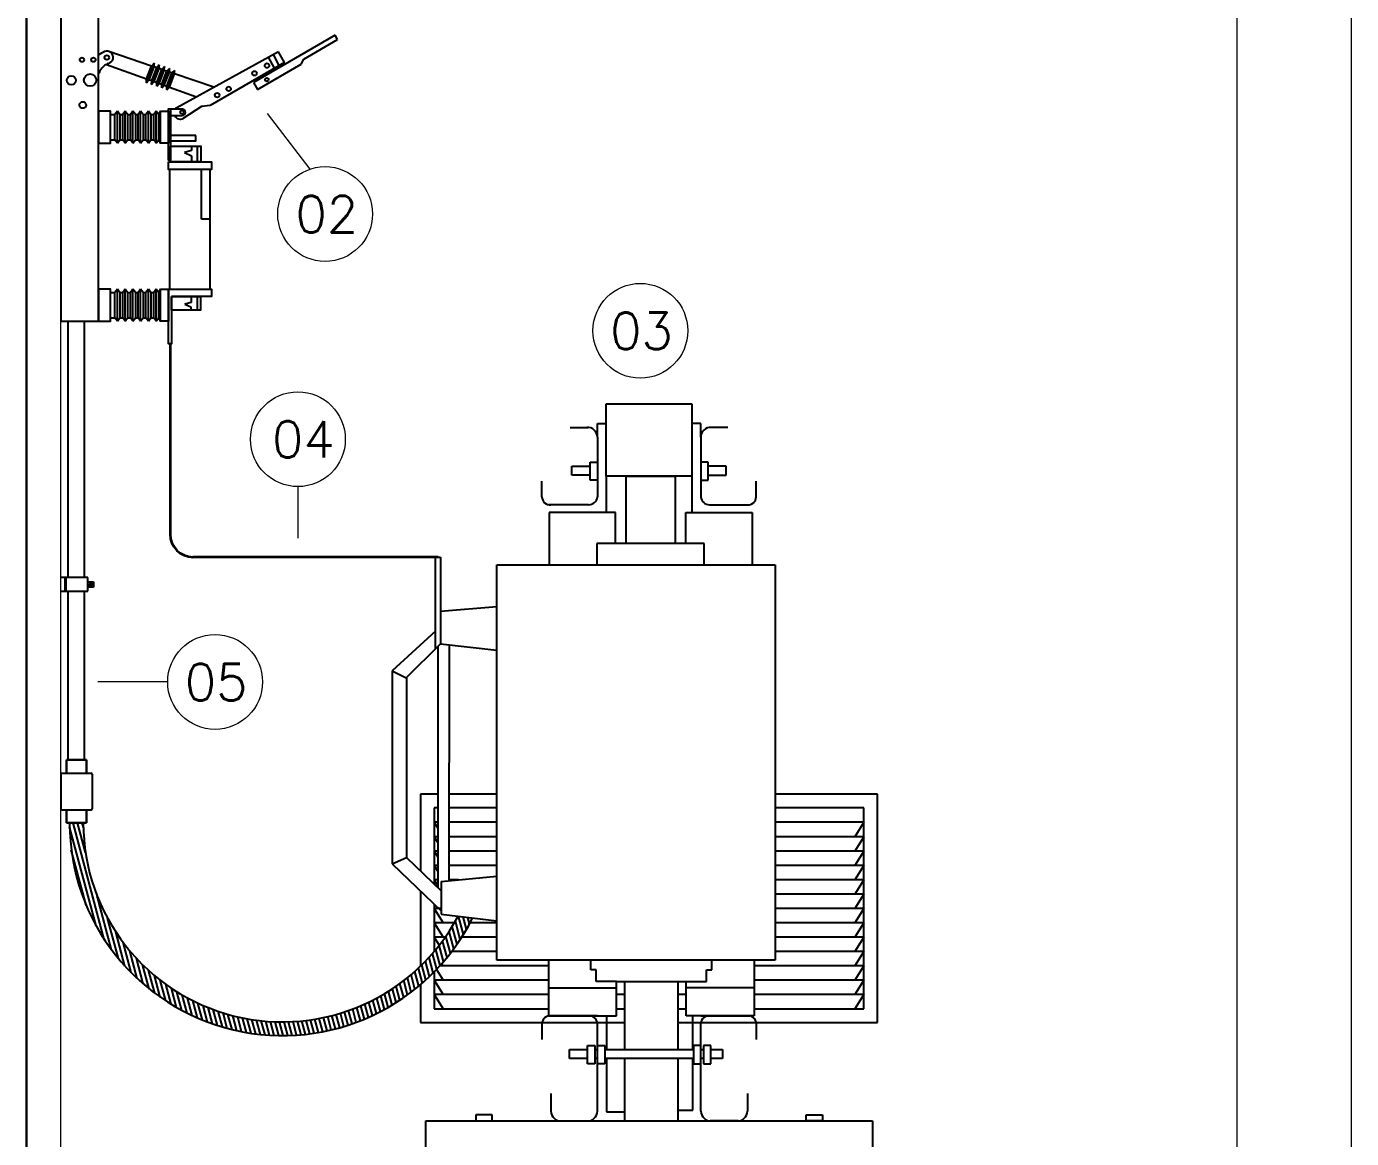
# Model space of a CAD drawing. Extents: x 2368 to 5238, y 905 to 1916.
# Drawn here: x 2457.07 to 2462.87, y 908.66 to 913.53 of the extents above; entities that cross this region are included whole.
import ezdxf

# ---------------------------------------------------------------- set-up
doc = ezdxf.new("R2010")
doc.units = 0
doc.header["$LTSCALE"] = 10
doc.layers.get('0').update_dxf_attribs({"linetype": 'CONTINUOUS'})
for name, color, linetype in [('ABRAÇADEIRA MB', 90, 'CONTINUOUS'), ('chave seccionadora', 2, 'CONTINUOUS'), ('CONDULETE', 8, 'CONTINUOUS'), ('ELETRODUTO', 150, 'CONTINUOUS'), ('JANELA VENTILAÇÃO', 1, 'CONTINUOUS')]:
    doc.layers.add(name, color=color, linetype=linetype)
for name, color, linetype, lineweight in [('alvenaria', 2, 'CONTINUOUS', 15), ('TEXTO', 2, 'CONTINUOUS', 15), ('Vergalhão', 4, 'CONTINUOUS', 35)]:
    doc.layers.add(name, color=color, linetype=linetype, lineweight=lineweight)
doc.styles.add('CP', font='simplex.shx')
doc.linetypes.add('ZIGZAG', pattern='A,0.00254,-5.08,[131,ltypeshp.shx,S=5.08,R=0,X=-5.08,Y=0],-10.16,[131,ltypeshp.shx,S=5.08,R=180,X=5.08,Y=0],-5.08', length=20.32254)

msp = doc.modelspace()

# ---------------------------------------------------------------- linework, layer by layer
at = {"color": 210}
for p, q in [((2457.0682, 917.5835), (2457.0682, 905.8601)), ((2457.0682, 905.8601), (2457.0682, 917.5835)), ((2457.0682, 905.8601), (2457.0682, 917.5835)), ((2457.0682, 905.8601), (2457.0682, 917.5835))]:
    msp.add_line(p, q, dxfattribs=at)
at = {"color": 1}
for p, q in [((2459.6062, 911.8767), (2459.9802, 911.8767)), ((2459.6062, 911.5605), (2459.6062, 911.8767)), ((2459.9802, 911.8767), (2459.9802, 911.5605)), ((2459.4482, 911.7742), (2459.5263, 911.7742)), ((2459.5671, 911.731), (2459.5671, 911.7915)), ((2459.5671, 911.7915), (2459.6062, 911.7915)), ((2460.0193, 911.7915), (2459.9802, 911.7915)), ((2460.0193, 911.731), (2460.0193, 911.7915)), ((2460.1382, 911.7742), (2460.0601, 911.7742)), ((2459.5671, 911.731), (2459.5671, 911.4699)), ((2460.0193, 911.731), (2460.0193, 911.4699)), ((2459.4555, 911.5653), (2459.4555, 911.6046)), ((2459.4555, 911.6046), (2459.535, 911.6046)), ((2459.535, 911.6225), (2459.5671, 911.6225)), ((2459.535, 911.5425), (2459.535, 911.6225)), ((2459.5671, 911.6225), (2459.5671, 911.5425)), ((2460.0514, 911.6225), (2460.0193, 911.6225)), ((2460.0193, 911.6225), (2460.0193, 911.5425)), ((2460.0514, 911.5425), (2460.0514, 911.6225)), ((2460.1309, 911.6046), (2460.0514, 911.6046)), ((2460.1309, 911.5653), (2460.1309, 911.6046)), ((2459.3246, 911.4699), (2459.3246, 911.5387)), ((2459.535, 911.5653), (2459.4555, 911.5653)), ((2459.5671, 911.5425), (2459.535, 911.5425)), ((2459.9802, 911.5605), (2459.6062, 911.5605)), ((2459.6062, 911.5605), (2459.6062, 911.4009)), ((2459.6925, 911.5605), (2459.9083, 911.5605)), ((2459.6925, 911.2658), (2459.6925, 911.5605)), ((2459.9083, 911.5605), (2459.9083, 911.2658)), ((2459.9802, 911.5605), (2459.9802, 911.4009)), ((2460.0193, 911.5425), (2460.0514, 911.5425)), ((2460.0514, 911.5653), (2460.1309, 911.5653)), ((2460.2618, 911.4699), (2460.2618, 911.5387)), ((2459.528, 911.4356), (2459.3526, 911.4356)), ((2460.0584, 911.4356), (2460.2337, 911.4356)), ((2459.6467, 911.4009), (2459.3567, 911.4009)), ((2459.3567, 911.4009), (2459.3567, 911.1727)), ((2459.6467, 911.2658), (2459.6467, 911.4009)), ((2459.954, 911.2658), (2459.954, 911.4009)), ((2459.954, 911.4009), (2460.244, 911.4009)), ((2460.244, 911.4009), (2460.244, 911.1727)), ((2460.0352, 911.2658), (2459.5651, 911.2658)), ((2459.5651, 911.2658), (2459.5651, 911.1727)), ((2459.9083, 911.2658), (2459.6925, 911.2658)), ((2460.0352, 911.1727), (2460.0352, 911.2658)), ((2458.8583, 910.8042), (2458.8583, 911.2065)), ((2458.8583, 911.2065), (2458.8811, 911.2065)), ((2458.8811, 911.2065), (2458.8811, 910.827)), ((2459.1263, 911.1727), (2460.3451, 911.1727)), ((2459.1263, 909.4418), (2459.1263, 911.1727)), ((2459.5651, 911.1727), (2460.0352, 911.1727)), ((2460.3451, 911.1727), (2460.3451, 909.4418)), ((2459.1263, 910.9889), (2458.8811, 910.9676)), ((2458.8583, 910.8814), (2458.6691, 910.7079)), ((2458.7308, 910.677), (2458.8811, 910.827)), ((2458.8692, 910.8151), (2458.8692, 909.7579)), ((2458.8811, 910.827), (2459.1263, 910.7989)), ((2458.9185, 910.8227), (2458.9175, 909.7895)), ((2458.6691, 910.7079), (2458.6691, 909.8639)), ((2458.6691, 910.7079), (2458.7308, 910.677)), ((2458.6691, 910.7079), (2458.6691, 909.8639)), ((2458.7322, 910.6783), (2458.7322, 909.8906)), ((2458.6691, 909.8639), (2458.7322, 909.8906)), ((2458.6691, 909.8639), (2458.8829, 909.6569)), ((2458.7322, 909.8906), (2458.8829, 909.7447)), ((2458.8829, 909.7862), (2459.1263, 909.8093)), ((2458.8829, 909.7862), (2458.8829, 909.6428)), ((2458.8829, 909.6428), (2459.1263, 909.6139)), ((2460.3451, 909.4418), (2459.1263, 909.4418)), ((2459.3526, 909.4418), (2459.3526, 909.1978)), ((2459.5379, 909.3989), (2459.5379, 909.4418)), ((2460.0684, 909.3989), (2460.0684, 909.4418)), ((2460.2536, 909.4418), (2460.2536, 909.1978)), ((2459.5619, 909.3989), (2459.5379, 909.3989)), ((2459.5619, 909.3479), (2459.5619, 909.3989)), ((2460.0444, 909.3479), (2460.0444, 909.3989)), ((2460.0444, 909.3989), (2460.0684, 909.3989)), ((2459.6504, 909.3479), (2459.5619, 909.3479)), ((2459.6504, 909.1978), (2459.6504, 909.3479)), ((2459.6504, 909.3479), (2459.9559, 909.3479)), ((2459.6857, 909.3479), (2459.6857, 909.0497)), ((2459.92, 909.3479), (2459.92, 909.0497)), ((2459.9559, 909.1978), (2459.9559, 909.3479)), ((2459.9559, 909.3479), (2460.0444, 909.3479)), ((2459.3526, 909.3198), (2459.6504, 909.3198)), ((2460.2536, 909.3198), (2459.9559, 909.3198)), ((2459.3246, 909.1636), (2459.3246, 909.0947)), ((2459.3526, 909.1978), (2459.6504, 909.1978)), ((2459.5671, 909.1978), (2459.3526, 909.1978)), ((2459.5671, 908.7805), (2459.5671, 909.1636)), ((2459.6075, 909.1978), (2459.6075, 909.0497)), ((2460.2536, 909.1978), (2459.9559, 909.1978)), ((2460.2349, 909.1978), (2459.9559, 909.1978)), ((2459.9843, 909.0497), (2459.9843, 909.1978)), ((2460.0205, 909.1978), (2460.2349, 909.1978)), ((2460.0205, 908.7805), (2460.0205, 909.1636)), ((2460.2629, 909.1636), (2460.2629, 909.0947)), ((2459.445, 909.0104), (2459.445, 909.0497)), ((2459.445, 909.0497), (2459.5244, 909.0497)), ((2459.5244, 909.0676), (2459.5565, 909.0676)), ((2459.5244, 908.9876), (2459.5244, 909.0676)), ((2459.5565, 909.0676), (2459.5565, 908.9876)), ((2459.5565, 909.0497), (2459.5671, 909.0497)), ((2459.5671, 909.0676), (2459.5992, 909.0676)), ((2459.5671, 908.9876), (2459.5671, 909.0676)), ((2459.5992, 909.0676), (2459.5992, 908.9876)), ((2459.5992, 909.0497), (2459.9884, 909.0497)), ((2460.0205, 909.0676), (2459.9884, 909.0676)), ((2459.9884, 909.0676), (2459.9884, 908.9876)), ((2460.0205, 908.9876), (2460.0205, 909.0676)), ((2460.0205, 909.0497), (2460.031, 909.0497)), ((2460.0631, 909.0676), (2460.031, 909.0676)), ((2460.031, 909.0676), (2460.031, 908.9876)), ((2460.0631, 908.9876), (2460.0631, 909.0676)), ((2460.0631, 909.0497), (2460.115, 909.0497)), ((2460.115, 909.0497), (2460.115, 909.0104)), ((2459.5244, 909.0104), (2459.445, 909.0104)), ((2459.5565, 908.9876), (2459.5244, 908.9876)), ((2459.5671, 909.0104), (2459.5565, 909.0104)), ((2459.5992, 908.9876), (2459.5671, 908.9876)), ((2459.9884, 909.0104), (2459.5992, 909.0104)), ((2459.6075, 909.0104), (2459.6075, 908.7778)), ((2459.6857, 909.0104), (2459.6857, 908.7373)), ((2459.92, 909.0104), (2459.92, 908.7373)), ((2459.9843, 908.7842), (2459.9843, 909.0104)), ((2459.9884, 908.9876), (2460.0205, 908.9876)), ((2460.031, 909.0104), (2460.0205, 909.0104)), ((2460.031, 908.9876), (2460.0631, 908.9876)), ((2460.115, 909.0104), (2460.0631, 909.0104)), ((2459.3638, 908.8569), (2459.3638, 908.7805)), ((2460.2238, 908.8569), (2460.2238, 908.7805)), ((2459.1063, 908.764), (2459.0353, 908.764)), ((2459.0353, 908.764), (2459.0353, 908.7373)), ((2459.1063, 908.7373), (2459.1063, 908.764)), ((2459.6075, 908.7778), (2459.6857, 908.7778)), ((2459.92, 908.7842), (2459.9843, 908.7842)), ((2460.4812, 908.7373), (2460.4812, 908.764)), ((2460.4812, 908.764), (2460.5523, 908.764)), ((2460.5523, 908.764), (2460.5523, 908.7373)), ((2458.8166, 908.7373), (2460.771, 908.7373)), ((2458.8166, 908.5242), (2458.8166, 908.7373)), ((2459.0353, 908.7373), (2459.1063, 908.7373)), ((2459.4045, 908.7373), (2459.5263, 908.7373)), ((2460.183, 908.7373), (2460.0612, 908.7373)), ((2460.5523, 908.7373), (2460.4812, 908.7373)), ((2460.771, 908.7373), (2460.771, 908.5242))]:
    msp.add_line(p, q, dxfattribs=at)
at = {"color": 1, "linetype": 'Continuous'}
for p, q in [((2457.3731, 909.5916), (2457.2569, 910.0251)), ((2457.4086, 909.5326), (2457.2721, 910.0423)), ((2457.3264, 909.913), (2457.2918, 910.0423)), ((2457.317, 910.0217), (2457.3115, 910.0423)), ((2457.3289, 909.6829), (2457.2643, 909.924)), ((2457.4406, 909.4867), (2457.3772, 909.7234)), ((2457.4706, 909.4486), (2457.4234, 909.6246)), ((2458.9807, 909.5537), (2458.9593, 909.6337)), ((2458.9943, 909.5765), (2458.9797, 909.6313)), ((2459.0077, 909.6004), (2459, 909.6289)), ((2459.0207, 909.6254), (2459.0204, 909.6265)), ((2457.4991, 909.4157), (2457.4591, 909.5651)), ((2458.9384, 909.4909), (2458.918, 909.5669)), ((2458.9527, 909.511), (2458.9319, 909.5888)), ((2458.9669, 909.5319), (2458.9454, 909.6119)), ((2457.5266, 909.3867), (2457.491, 909.5196)), ((2458.8941, 909.4353), (2458.875, 909.5066)), ((2458.9091, 909.4531), (2458.8896, 909.5258)), ((2458.9238, 909.4716), (2458.9039, 909.5459)), ((2457.5532, 909.3609), (2457.5208, 909.4821)), ((2457.5792, 909.3376), (2457.5491, 909.45)), ((2458.8483, 909.3856), (2458.8301, 909.4535)), ((2458.8637, 909.4016), (2458.8453, 909.4705)), ((2458.879, 909.4181), (2458.8602, 909.4881)), ((2457.6046, 909.3165), (2457.5764, 909.4219)), ((2457.6295, 909.2971), (2457.6028, 909.3969)), ((2458.7849, 909.3276), (2458.7677, 909.3919)), ((2458.801, 909.3413), (2458.7835, 909.4064)), ((2458.8169, 909.3555), (2458.7992, 909.4215)), ((2458.8326, 909.3703), (2458.8147, 909.4372)), ((2457.654, 909.2794), (2457.6285, 909.3745)), ((2457.6781, 909.2631), (2457.6537, 909.3542)), ((2457.7018, 909.2481), (2457.6783, 909.3357)), ((2458.7027, 909.2663), (2458.6863, 909.3277)), ((2458.7194, 909.2776), (2458.7029, 909.3395)), ((2458.736, 909.2894), (2458.7193, 909.3518)), ((2458.7524, 909.3017), (2458.7356, 909.3647)), ((2458.7687, 909.3144), (2458.7517, 909.378)), ((2457.7253, 909.2342), (2457.7026, 909.3188)), ((2457.7484, 909.2213), (2457.7264, 909.3034)), ((2457.7713, 909.2095), (2457.75, 909.2892)), ((2457.794, 909.1985), (2457.7732, 909.2762)), ((2458.6002, 909.2073), (2458.5844, 909.2665)), ((2458.6176, 909.2161), (2458.6017, 909.2755)), ((2458.6348, 909.2253), (2458.6188, 909.2851)), ((2458.652, 909.2349), (2458.6359, 909.295)), ((2458.669, 909.2449), (2458.6528, 909.3054)), ((2458.6859, 909.2554), (2458.6696, 909.3163)), ((2457.8164, 909.1884), (2457.7961, 909.2642)), ((2457.8386, 909.1791), (2457.8188, 909.2532)), ((2457.8606, 909.1705), (2457.8412, 909.2431)), ((2457.8825, 909.1626), (2457.8634, 909.2338)), ((2457.9041, 909.1554), (2457.8854, 909.2253)), ((2457.9256, 909.1488), (2457.9072, 909.2176)), ((2457.947, 909.1428), (2457.9288, 909.2105)), ((2458.4575, 909.1509), (2458.442, 909.2089)), ((2458.4757, 909.1566), (2458.4602, 909.2147)), ((2458.4938, 909.1627), (2458.4783, 909.2209)), ((2458.5118, 909.1692), (2458.4962, 909.2274)), ((2458.5297, 909.176), (2458.5141, 909.2344)), ((2458.5475, 909.1833), (2458.5318, 909.2418)), ((2458.5652, 909.1909), (2458.5494, 909.2496)), ((2458.5828, 909.1989), (2458.567, 909.2578)), ((2457.9681, 909.1374), (2457.9502, 909.2041)), ((2457.9891, 909.1325), (2457.9715, 909.1984)), ((2458.01, 909.1282), (2457.9926, 909.1933)), ((2458.0308, 909.1244), (2458.0135, 909.1887)), ((2458.0514, 909.1211), (2458.0343, 909.1847)), ((2458.0718, 909.1183), (2458.055, 909.1813)), ((2458.0922, 909.116), (2458.0755, 909.1784)), ((2458.1124, 909.1141), (2458.0958, 909.176)), ((2458.1325, 909.1127), (2458.1161, 909.174)), ((2458.1525, 909.1117), (2458.1362, 909.1726)), ((2458.1724, 909.1112), (2458.1562, 909.1716)), ((2458.1921, 909.1111), (2458.176, 909.1712)), ((2458.2118, 909.1114), (2458.1958, 909.1711)), ((2458.2313, 909.1121), (2458.2154, 909.1715)), ((2458.2507, 909.1132), (2458.2349, 909.1723)), ((2458.27, 909.1147), (2458.2543, 909.1736)), ((2458.2893, 909.1166), (2458.2735, 909.1753)), ((2458.3084, 909.1189), (2458.2927, 909.1774)), ((2458.3274, 909.1216), (2458.3117, 909.1799)), ((2458.3463, 909.1246), (2458.3307, 909.1828)), ((2458.3651, 909.1281), (2458.3495, 909.1862)), ((2458.3838, 909.1319), (2458.3682, 909.1899)), ((2458.4024, 909.1361), (2458.3868, 909.1941)), ((2458.4209, 909.1407), (2458.4053, 909.1986)), ((2458.4393, 909.1456), (2458.4237, 909.2036))]:
    msp.add_line(p, q, dxfattribs=at)
at = {"color": 1}
for centre, radius, start, end in [((2459.5238, 911.731), 0.0433, 0, 93.31255), ((2460.0626, 911.731), 0.0433, 86.68745, 180), ((2459.3591, 911.4699), 0.0345, 180, 277.57622), ((2459.5281, 911.4749), 0.0393, 269.83645, 352.58733), ((2460.0583, 911.4749), 0.0393, 187.41267, 270.16355), ((2460.2272, 911.4699), 0.0345, 262.42378, 0), ((2459.3591, 909.1636), 0.0345, 82.42378, 180), ((2459.5325, 909.1636), 0.0345, 0, 97.57622), ((2460.055, 909.1636), 0.0345, 82.42378, 180), ((2460.2284, 909.1636), 0.0345, 0, 97.57622), ((2459.407, 908.7805), 0.0433, 180, 273.31255), ((2459.5238, 908.7805), 0.0433, 266.68745, 0), ((2460.0637, 908.7805), 0.0433, 180, 273.31255), ((2460.1805, 908.7805), 0.0433, 266.68745, 0)]:
    msp.add_arc(centre, radius, start, end, dxfattribs=at)
at = {"color": 1, "linetype": 'ZIGZAG', "ltscale": 0.03}
for radius, end in [(0.9312, 333.47205), (0.8712, 332.04957)]:
    msp.add_arc((2458.188, 910.0423), radius, 180, end, dxfattribs=at)
at = {"layer": 'ABRAÇADEIRA MB'}
for p, q in [((2457.3361, 911.1166), (2457.2182, 911.1166)), ((2457.2365, 911.1166), (2457.2365, 911.0566)), ((2457.2398, 911.1166), (2457.2398, 911.0566)), ((2457.3361, 911.0566), (2457.3361, 911.1166)), ((2457.3361, 911.098), (2457.361, 911.098)), ((2457.361, 911.0752), (2457.3361, 911.0752)), ((2457.3465, 911.093), (2457.3465, 911.0802)), ((2457.3507, 911.093), (2457.3507, 911.0802)), ((2457.361, 911.098), (2457.361, 911.0752)), ((2457.2182, 911.0566), (2457.3361, 911.0566))]:
    msp.add_line(p, q, dxfattribs=at)
msp.add_circle((2457.3486, 911.0866), 0.00672, dxfattribs=at)
at = {"layer": 'alvenaria'}
for p, q in [((2457.0682, 917.5835), (2457.0682, 905.8601)), ((2462.3682, 908.3678), (2462.3682, 915.1678)), ((2462.8682, 908.3678), (2462.8682, 915.1678)), ((2457.2182, 908.3678), (2457.2182, 913.7678))]:
    msp.add_line(p, q, dxfattribs=at)
at = {"layer": 'chave seccionadora', "color": 2}
for p, q in [((2457.2182, 913.7678), (2457.2182, 912.2391)), ((2457.3839, 912.2391), (2457.3839, 913.7678)), ((2458.4188, 913.4911), (2458.062, 913.2835)), ((2458.2817, 913.3857), (2458.4299, 913.472)), ((2458.4299, 913.472), (2458.4188, 913.4911)), ((2457.6157, 913.3563), (2457.4289, 913.42)), ((2458.1707, 913.4183), (2457.7256, 913.1739)), ((2458.154, 913.3467), (2458.1277, 913.3947)), ((2458.1749, 913.3589), (2458.1489, 913.4064)), ((2458.1979, 913.3723), (2458.1707, 913.4183)), ((2458.2704, 913.3648), (2458.2817, 913.3857)), ((2457.4185, 913.3634), (2457.5941, 913.3003)), ((2457.6272, 913.369), (2457.5935, 913.2832)), ((2457.5941, 913.3003), (2457.6157, 913.3563)), ((2457.6049, 913.2964), (2457.6265, 913.3527)), ((2457.6272, 913.369), (2457.6157, 913.3563)), ((2457.6495, 913.3613), (2457.6158, 913.2756)), ((2457.6163, 913.2923), (2457.638, 913.3487)), ((2457.6265, 913.3527), (2457.6272, 913.369)), ((2457.638, 913.3487), (2457.6265, 913.3527)), ((2457.6271, 913.2884), (2457.6488, 913.345)), ((2457.6495, 913.3613), (2457.638, 913.3487)), ((2457.6719, 913.3537), (2457.6382, 913.268)), ((2457.6385, 913.2843), (2457.6604, 913.3411)), ((2457.6604, 913.3411), (2457.6488, 913.345)), ((2457.6489, 913.345), (2457.6495, 913.3613)), ((2457.6491, 913.2805), (2457.6712, 913.3374)), ((2457.6719, 913.3537), (2457.6604, 913.3411)), ((2457.6942, 913.3461), (2457.6605, 913.2603)), ((2457.6609, 913.2763), (2457.6827, 913.3335)), ((2457.6712, 913.3374), (2457.6719, 913.3537)), ((2457.6827, 913.3335), (2457.6712, 913.3374)), ((2457.6712, 913.2726), (2457.6935, 913.3298)), ((2457.716, 913.3374), (2457.6823, 913.2516)), ((2457.6942, 913.3461), (2457.6827, 913.3335)), ((2457.6935, 913.3298), (2457.6942, 913.3461)), ((2457.705, 913.3259), (2457.6935, 913.3298)), ((2457.716, 913.3374), (2457.705, 913.3259)), ((2457.7158, 913.3222), (2457.716, 913.3374)), ((2458.1979, 913.3723), (2457.8724, 913.1828)), ((2458.0794, 913.2536), (2458.2704, 913.3648)), ((2457.5935, 913.2832), (2457.5941, 913.3003)), ((2457.5935, 913.2832), (2457.6049, 913.2964)), ((2457.6049, 913.2964), (2457.6163, 913.2923)), ((2457.6158, 913.2756), (2457.6163, 913.2923)), ((2457.6158, 913.2756), (2457.6271, 913.2884)), ((2457.6271, 913.2884), (2457.6385, 913.2843)), ((2457.6382, 913.268), (2457.6385, 913.2843)), ((2457.6382, 913.268), (2457.6491, 913.2805)), ((2457.6491, 913.2805), (2457.6609, 913.2763)), ((2457.6605, 913.2603), (2457.6609, 913.2763)), ((2457.6605, 913.2603), (2457.6712, 913.2726)), ((2457.6712, 913.2726), (2457.6828, 913.2684)), ((2457.6823, 913.2516), (2457.6828, 913.2684)), ((2457.6828, 913.2684), (2457.705, 913.3259)), ((2457.6936, 913.2645), (2457.7158, 913.3222)), ((2457.8885, 913.2634), (2457.7158, 913.3222)), ((2458.062, 913.2835), (2458.0731, 913.2643)), ((2457.6823, 913.2516), (2457.6936, 913.2645)), ((2457.6936, 913.2645), (2457.8126, 913.2217)), ((2458.0731, 913.2643), (2458.0794, 913.2536)), ((2457.466, 913.1591), (2457.4553, 913.1447)), ((2457.4767, 913.1447), (2457.466, 913.1591)), ((2457.466, 913.0185), (2457.466, 913.1591)), ((2457.4999, 913.1591), (2457.4892, 913.1447)), ((2457.5106, 913.1447), (2457.4999, 913.1591)), ((2457.4999, 913.0185), (2457.4999, 913.1591)), ((2457.5339, 913.1591), (2457.5232, 913.1447)), ((2457.5446, 913.1447), (2457.5339, 913.1591)), ((2457.5339, 913.0185), (2457.5339, 913.1591)), ((2457.5678, 913.1591), (2457.5571, 913.1447)), ((2457.5785, 913.1447), (2457.5678, 913.1591)), ((2457.5678, 913.0185), (2457.5678, 913.1591)), ((2457.6018, 913.1591), (2457.5911, 913.1447)), ((2457.6125, 913.1447), (2457.6018, 913.1591)), ((2457.6018, 913.0185), (2457.6018, 913.1591)), ((2457.6357, 913.1591), (2457.625, 913.1447)), ((2457.6464, 913.1447), (2457.6357, 913.1591)), ((2457.6357, 913.0185), (2457.6357, 913.1591)), ((2457.6547, 913.1591), (2457.6464, 913.1447)), ((2457.6992, 913.1686), (2457.7519, 913.1686)), ((2457.8337, 913.1784), (2457.7551, 913.1279)), ((2457.8724, 913.1828), (2457.8337, 913.1784)), ((2457.4356, 913.1447), (2457.4553, 913.1447)), ((2457.4767, 913.1447), (2457.4892, 913.1447)), ((2457.5106, 913.1447), (2457.5232, 913.1447)), ((2457.5446, 913.1447), (2457.5571, 913.1447)), ((2457.5446, 913.1447), (2457.5571, 913.1447)), ((2457.5785, 913.1447), (2457.5911, 913.1447)), ((2457.5785, 913.1447), (2457.5911, 913.1447)), ((2457.5785, 913.1447), (2457.5911, 913.1447)), ((2457.6125, 913.1447), (2457.625, 913.1447)), ((2457.6125, 913.1447), (2457.625, 913.1447)), ((2457.6125, 913.1447), (2457.625, 913.1447)), ((2457.6968, 913.1395), (2457.7496, 913.1395)), ((2457.4356, 913.0329), (2457.4553, 913.0329)), ((2457.466, 913.0185), (2457.4553, 913.0329)), ((2457.466, 913.0185), (2457.4767, 913.0329)), ((2457.4767, 913.0329), (2457.4892, 913.0329)), ((2457.4999, 913.0185), (2457.4892, 913.0329)), ((2457.4999, 913.0185), (2457.5106, 913.0329)), ((2457.5106, 913.0329), (2457.5232, 913.0329)), ((2457.5339, 913.0185), (2457.5232, 913.0329)), ((2457.5339, 913.0185), (2457.5446, 913.0329)), ((2457.5446, 913.0329), (2457.5571, 913.0329)), ((2457.5678, 913.0185), (2457.5571, 913.0329)), ((2457.5678, 913.0185), (2457.5785, 913.0329)), ((2457.5785, 913.0329), (2457.5911, 913.0329)), ((2457.6018, 913.0185), (2457.5911, 913.0329)), ((2457.6018, 913.0185), (2457.6125, 913.0329)), ((2457.6125, 913.0329), (2457.625, 913.0329)), ((2457.6357, 913.0185), (2457.625, 913.0329)), ((2457.6357, 913.0185), (2457.6464, 913.0329)), ((2457.6464, 913.0329), (2457.6547, 913.0185)), ((2457.7898, 912.9864), (2457.7591, 912.9778)), ((2457.7907, 913.0057), (2457.7898, 912.9864)), ((2457.8152, 913.0057), (2457.8152, 912.9362)), ((2457.7591, 912.9778), (2457.7898, 912.9629)), ((2457.7898, 912.9629), (2457.7898, 912.9362)), ((2457.6956, 912.3798), (2457.6956, 912.9037)), ((2457.8346, 912.6852), (2457.8345, 912.9037)), ((2457.8725, 912.3798), (2457.8725, 912.9037)), ((2457.8725, 912.6852), (2457.8346, 912.6852)), ((2457.4356, 912.3653), (2457.4553, 912.3653)), ((2457.466, 912.3798), (2457.4553, 912.3653)), ((2457.4767, 912.3653), (2457.466, 912.3798)), ((2457.466, 912.2391), (2457.466, 912.3798)), ((2457.4767, 912.3653), (2457.4892, 912.3653)), ((2457.4999, 912.3798), (2457.4892, 912.3653)), ((2457.5106, 912.3653), (2457.4999, 912.3798)), ((2457.4999, 912.2391), (2457.4999, 912.3798)), ((2457.5106, 912.3653), (2457.5232, 912.3653)), ((2457.5339, 912.3798), (2457.5232, 912.3653)), ((2457.5446, 912.3653), (2457.5339, 912.3798)), ((2457.5339, 912.2391), (2457.5339, 912.3798)), ((2457.5446, 912.3653), (2457.5571, 912.3653)), ((2457.5446, 912.3653), (2457.5571, 912.3653)), ((2457.5678, 912.3798), (2457.5571, 912.3653)), ((2457.5785, 912.3653), (2457.5678, 912.3798)), ((2457.5678, 912.2391), (2457.5678, 912.3798)), ((2457.5785, 912.3653), (2457.5911, 912.3653)), ((2457.5785, 912.3653), (2457.5911, 912.3653)), ((2457.5785, 912.3653), (2457.5911, 912.3653)), ((2457.6018, 912.3798), (2457.5911, 912.3653)), ((2457.6125, 912.3653), (2457.6018, 912.3798)), ((2457.6018, 912.2391), (2457.6018, 912.3798)), ((2457.6125, 912.3653), (2457.625, 912.3653)), ((2457.6125, 912.3653), (2457.625, 912.3653)), ((2457.6125, 912.3653), (2457.625, 912.3653)), ((2457.6357, 912.3798), (2457.625, 912.3653)), ((2457.6464, 912.3653), (2457.6357, 912.3798)), ((2457.6357, 912.2391), (2457.6357, 912.3798)), ((2457.6547, 912.3798), (2457.6464, 912.3653)), ((2457.7891, 912.3472), (2457.7891, 912.3213)), ((2457.8155, 912.3472), (2457.8155, 912.2867)), ((2457.7891, 912.3213), (2457.7611, 912.3141)), ((2457.7611, 912.3141), (2457.7877, 912.3013)), ((2457.7877, 912.3013), (2457.7877, 912.2867)), ((2457.2182, 912.2391), (2457.3839, 912.2391)), ((2457.4356, 912.2536), (2457.4553, 912.2536)), ((2457.466, 912.2391), (2457.4553, 912.2536)), ((2457.466, 912.2391), (2457.4767, 912.2536)), ((2457.4767, 912.2536), (2457.4892, 912.2536)), ((2457.4999, 912.2391), (2457.4892, 912.2536)), ((2457.4999, 912.2391), (2457.5106, 912.2536)), ((2457.5106, 912.2536), (2457.5232, 912.2536)), ((2457.5339, 912.2391), (2457.5232, 912.2536)), ((2457.5339, 912.2391), (2457.5446, 912.2536)), ((2457.5446, 912.2536), (2457.5571, 912.2536)), ((2457.5678, 912.2391), (2457.5571, 912.2536)), ((2457.5678, 912.2391), (2457.5785, 912.2536)), ((2457.5785, 912.2536), (2457.5911, 912.2536)), ((2457.6018, 912.2391), (2457.5911, 912.2536)), ((2457.6018, 912.2391), (2457.6125, 912.2536)), ((2457.6125, 912.2536), (2457.625, 912.2536)), ((2457.6357, 912.2391), (2457.625, 912.2536)), ((2457.6357, 912.2391), (2457.6464, 912.2536)), ((2457.6464, 912.2536), (2457.6547, 912.2391))]:
    msp.add_line(p, q, dxfattribs=at)
for points in [[(2457.3839, 913.0185), (2457.4356, 913.0185), (2457.4356, 913.1591), (2457.3839, 913.1591)], [(2457.6547, 913.1591), (2457.6902, 913.1591), (2457.6902, 913.0185), (2457.6547, 913.0185)], [(2457.6992, 912.9443), (2457.6902, 912.9443), (2457.6902, 913.1686), (2457.6992, 913.1686)], [(2457.8101, 913.0517), (2457.6992, 913.0517), (2457.6992, 913.0295), (2457.8101, 913.0295)], [(2457.8308, 912.9362), (2457.6992, 912.9362), (2457.6992, 913.0057), (2457.8308, 913.0057)], [(2457.6897, 912.9362), (2457.8784, 912.9362), (2457.8784, 912.9037), (2457.6897, 912.9037)], [(2457.3839, 912.2391), (2457.4356, 912.2391), (2457.4356, 912.3798), (2457.3839, 912.3798)], [(2457.6547, 912.3798), (2457.6902, 912.3798), (2457.6902, 912.2391), (2457.6547, 912.2391)], [(2457.7034, 912.3472), (2457.8302, 912.3472), (2457.8302, 912.2867), (2457.7034, 912.2867)]]:
    msp.add_lwpolyline(points, close=True, dxfattribs=at)
for points in [[(2457.4553, 913.0329), (2457.4553, 913.1447)], [(2457.4767, 913.1447), (2457.4767, 913.0329)], [(2457.4892, 913.0329), (2457.4892, 913.1447)], [(2457.5106, 913.1447), (2457.5106, 913.0329)], [(2457.5232, 913.0329), (2457.5232, 913.1447)], [(2457.5446, 913.1447), (2457.5446, 913.0329)], [(2457.5571, 913.0329), (2457.5571, 913.1447)], [(2457.5785, 913.1447), (2457.5785, 913.0329)], [(2457.5911, 913.0329), (2457.5911, 913.1447)], [(2457.6125, 913.1447), (2457.6125, 913.0329)], [(2457.625, 913.0329), (2457.625, 913.1447)], [(2457.6464, 913.1447), (2457.6464, 913.0329)], [(2457.4553, 912.2536), (2457.4553, 912.3653)], [(2457.4767, 912.3653), (2457.4767, 912.2536)], [(2457.4892, 912.2536), (2457.4892, 912.3653)], [(2457.5106, 912.3653), (2457.5106, 912.2536)], [(2457.5232, 912.2536), (2457.5232, 912.3653)], [(2457.5446, 912.3653), (2457.5446, 912.2536)], [(2457.5571, 912.2536), (2457.5571, 912.3653)], [(2457.5785, 912.3653), (2457.5785, 912.2536)], [(2457.5911, 912.2536), (2457.5911, 912.3653)], [(2457.6125, 912.3653), (2457.6125, 912.2536)], [(2457.625, 912.2536), (2457.625, 912.3653)], [(2457.6464, 912.3653), (2457.6464, 912.2536)], [(2457.7034, 912.3472), (2457.7034, 912.1398), (2457.6902, 912.1398), (2457.6902, 912.3798), (2457.7034, 912.3798)], [(2457.7034, 912.3798), (2457.8784, 912.3798), (2457.8784, 912.3472), (2457.7034, 912.3472)]]:
    msp.add_lwpolyline(points, dxfattribs=at)
for centre, radius in [((2457.3107, 913.3837), 0.00969), ((2457.3611, 913.3837), 0.00969), ((2457.42, 913.3938), 0.00989), ((2458.0662, 913.3243), 0.00994), ((2458.1209, 913.3583), 0.00994), ((2457.2644, 913.294), 0.02), ((2457.3466, 913.2947), 0.0269), ((2458.1198, 913.2967), 0.0079), ((2457.9028, 913.2287), 0.00994), ((2457.9533, 913.2562), 0.00994), ((2457.3142, 913.1856), 0.0145), ((2457.7491, 913.1542), 0.00762)]:
    msp.add_circle(centre, radius, dxfattribs=at)
for centre, radius, start, end in [((2457.4419, 913.3407), 0.0851, 112.52569, 132.95129), ((2457.42, 913.3938), 0.0276, 283.39697, 112.76256), ((2457.4614, 913.2951), 0.0819, 128.11633, 161.19634), ((2457.4841, 913.2258), 0.1525, 112.23948, 118.70531), ((2457.7407, 913.1511), 0.0273, 123.51092, 140.31188), ((2457.7491, 913.1542), 0.0147, 271.80864, 78.85126), ((2457.7407, 913.1511), 0.0273, 205.15885, 301.92356)]:
    msp.add_arc(centre, radius, start, end, dxfattribs=at)
at = {"layer": 'CONDULETE'}
for p, q in [((2457.3309, 910.3183), (2457.2427, 910.3183)), ((2457.2427, 910.3183), (2457.2427, 910.2603)), ((2457.2427, 910.2603), (2457.2427, 910.3183)), ((2457.2427, 910.3183), (2457.3309, 910.3183)), ((2457.3309, 910.3183), (2457.3309, 910.2603)), ((2457.3309, 910.2603), (2457.3309, 910.3183)), ((2457.2182, 910.2563), (2457.2182, 910.1043)), ((2457.2222, 910.2603), (2457.3514, 910.2603)), ((2457.3554, 910.2563), (2457.3554, 910.1043)), ((2457.2222, 910.1003), (2457.3514, 910.1003)), ((2457.2427, 910.0423), (2457.2427, 910.1003)), ((2457.2427, 910.1003), (2457.2427, 910.0423)), ((2457.3309, 910.0423), (2457.3309, 910.1003)), ((2457.3309, 910.1003), (2457.3309, 910.0423)), ((2457.3309, 910.0423), (2457.2427, 910.0423)), ((2457.2427, 910.0423), (2457.3309, 910.0423))]:
    msp.add_line(p, q, dxfattribs=at)
for centre, start, end in [((2457.2222, 910.2563), 90, 180), ((2457.3514, 910.2563), 0, 90), ((2457.2222, 910.1043), 180, 270), ((2457.3514, 910.1043), 270, 0)]:
    msp.add_arc(centre, 0.004, start, end, dxfattribs=at)
at = {"layer": 'ELETRODUTO', "lineweight": -3}
for p, q in [((2457.2508, 911.1166), (2457.2508, 912.239)), ((2457.3228, 911.1166), (2457.3228, 912.239)), ((2457.2508, 910.6754), (2457.2508, 911.0566)), ((2457.3228, 910.6754), (2457.3228, 911.0566)), ((2457.2508, 910.3183), (2457.2508, 910.6754)), ((2457.3228, 910.3183), (2457.3228, 910.6754))]:
    msp.add_line(p, q, dxfattribs=at)
at = {"layer": 'JANELA VENTILAÇÃO', "color": 9, "true_color": 0xc7c8ca}
for p, q in [((2458.8692, 910.1678), (2458.7932, 910.1678)), ((2458.7932, 910.1678), (2458.7932, 909.8315)), ((2459.1263, 910.1678), (2458.9179, 910.1678)), ((2460.7932, 910.1678), (2460.3451, 910.1678)), ((2460.7932, 909.1678), (2460.7932, 910.1678)), ((2458.8692, 910.1078), (2458.8532, 910.1078)), ((2458.8532, 910.1078), (2458.8532, 909.7735)), ((2459.1263, 910.1078), (2458.9178, 910.1078)), ((2460.7332, 910.1078), (2460.3451, 910.1078)), ((2460.7332, 909.2278), (2460.7332, 910.1078)), ((2458.8692, 910.0449), (2458.8532, 910.0449)), ((2458.8532, 910.0449), (2458.8692, 910.019)), ((2459.1263, 910.0449), (2458.9178, 910.0449)), ((2460.7332, 910.0449), (2460.3451, 910.0449)), ((2460.7332, 910.0449), (2460.6943, 909.982)), ((2458.8692, 909.982), (2458.8532, 909.982)), ((2458.8532, 909.982), (2458.8692, 909.9561)), ((2459.1263, 909.982), (2458.9177, 909.982)), ((2460.7332, 909.982), (2460.3451, 909.982)), ((2460.7332, 909.982), (2460.6943, 909.9192)), ((2458.8692, 909.9192), (2458.8532, 909.9192)), ((2458.8532, 909.9192), (2458.8692, 909.8933)), ((2459.1263, 909.9192), (2458.9176, 909.9192)), ((2460.7332, 909.9192), (2460.3451, 909.9192)), ((2460.7332, 909.9192), (2460.6943, 909.8563)), ((2458.8692, 909.8563), (2458.8532, 909.8563)), ((2458.8532, 909.8563), (2458.8692, 909.8304)), ((2459.1263, 909.8563), (2458.9176, 909.8563)), ((2460.7332, 909.8563), (2460.3451, 909.8563)), ((2460.7332, 909.8563), (2460.6943, 909.7935)), ((2458.8692, 909.7935), (2458.8532, 909.7935)), ((2458.8532, 909.7935), (2458.8692, 909.7675)), ((2458.9598, 909.7935), (2458.9175, 909.7935)), ((2460.7332, 909.7935), (2460.3451, 909.7935)), ((2460.7332, 909.7935), (2460.6943, 909.7306)), ((2458.7932, 909.7438), (2458.7932, 909.4156)), ((2460.7332, 909.7306), (2460.3451, 909.7306)), ((2460.7332, 909.7306), (2460.6943, 909.6678)), ((2458.8532, 909.6857), (2458.8532, 909.4797)), ((2458.8829, 909.6678), (2458.8532, 909.6678)), ((2458.8532, 909.6678), (2458.8921, 909.6049)), ((2460.7332, 909.6678), (2460.3451, 909.6678)), ((2460.7332, 909.6678), (2460.6943, 909.6049)), ((2458.9414, 909.6049), (2458.8532, 909.6049)), ((2458.8532, 909.6049), (2458.8921, 909.542)), ((2459.1263, 909.6049), (2459.0101, 909.6049)), ((2460.7332, 909.6049), (2460.3451, 909.6049)), ((2460.7332, 909.6049), (2460.6943, 909.542)), ((2458.9013, 909.542), (2458.8532, 909.542)), ((2458.8532, 909.542), (2458.8751, 909.5067)), ((2459.1263, 909.542), (2458.9734, 909.542)), ((2460.7332, 909.542), (2460.3451, 909.542)), ((2460.7332, 909.542), (2460.6943, 909.4792)), ((2459.1263, 909.4792), (2458.9296, 909.4792)), ((2460.7332, 909.4792), (2460.3451, 909.4792)), ((2460.7332, 909.4792), (2460.6943, 909.4163)), ((2458.8532, 909.3906), (2458.8532, 909.2278)), ((2458.8629, 909.4007), (2458.8921, 909.3535)), ((2459.3526, 909.4163), (2458.8774, 909.4163)), ((2458.8861, 909.426), (2458.8921, 909.4163)), ((2460.7332, 909.4163), (2460.2536, 909.4163)), ((2460.7332, 909.4163), (2460.6943, 909.3535)), ((2458.7932, 909.3346), (2458.7932, 909.1678)), ((2459.3526, 909.3535), (2458.8532, 909.3535)), ((2458.8532, 909.3535), (2458.8921, 909.2906)), ((2460.7332, 909.3535), (2460.2536, 909.3535)), ((2460.7332, 909.3535), (2460.6943, 909.2906)), ((2459.3526, 909.2906), (2458.8532, 909.2906)), ((2458.8532, 909.2906), (2458.8921, 909.2278)), ((2459.6857, 909.2906), (2459.6504, 909.2906)), ((2459.9559, 909.2906), (2459.92, 909.2906)), ((2460.7332, 909.2906), (2460.2536, 909.2906)), ((2460.7332, 909.2906), (2460.6943, 909.2278)), ((2458.8532, 909.2278), (2459.3526, 909.2278)), ((2459.6504, 909.2278), (2459.6857, 909.2278)), ((2459.92, 909.2278), (2459.9559, 909.2278)), ((2460.2536, 909.2278), (2460.7332, 909.2278)), ((2458.7932, 909.1678), (2459.6857, 909.1678)), ((2459.92, 909.1678), (2460.7932, 909.1678))]:
    msp.add_line(p, q, dxfattribs=at)
at = {"layer": 'TEXTO', "color": 2}
for p, q in [((2458.3106, 912.9054), (2458.1226, 913.1492)), ((2458.2562, 911.5148), (2458.2562, 911.2896)), ((2457.6862, 910.6595), (2457.3806, 910.6595))]:
    msp.add_line(p, q, dxfattribs=at)
for centre in [(2458.3754, 912.7083), (2459.7554, 912.1972), (2458.2562, 911.7223), (2457.8937, 910.6595)]:
    msp.add_circle(centre, 0.2075, dxfattribs=at)
at = {"layer": 'Vergalhão', "color": 5}
for p, q in [((2457.6968, 912.1398), (2457.6968, 911.3065)), ((2458.8697, 911.2065), (2457.7968, 911.2065))]:
    msp.add_line(p, q, dxfattribs=at)
msp.add_arc((2457.7968, 911.3065), 0.1, 180, 270, dxfattribs=at)

# ---------------------------------------------------------------- texts
at = {"layer": 'TEXTO', "color": 2, "style": 'CP'}
for s, p in [('02', (2458.2456, 912.6275)), ('03', (2459.623, 912.1165)), ('04', (2458.1428, 911.6416)), ('05', (2457.7613, 910.5787))]:
    msp.add_text(s, height=0.16, dxfattribs=at).set_placement(p)

doc.saveas('drawing.dxf')
